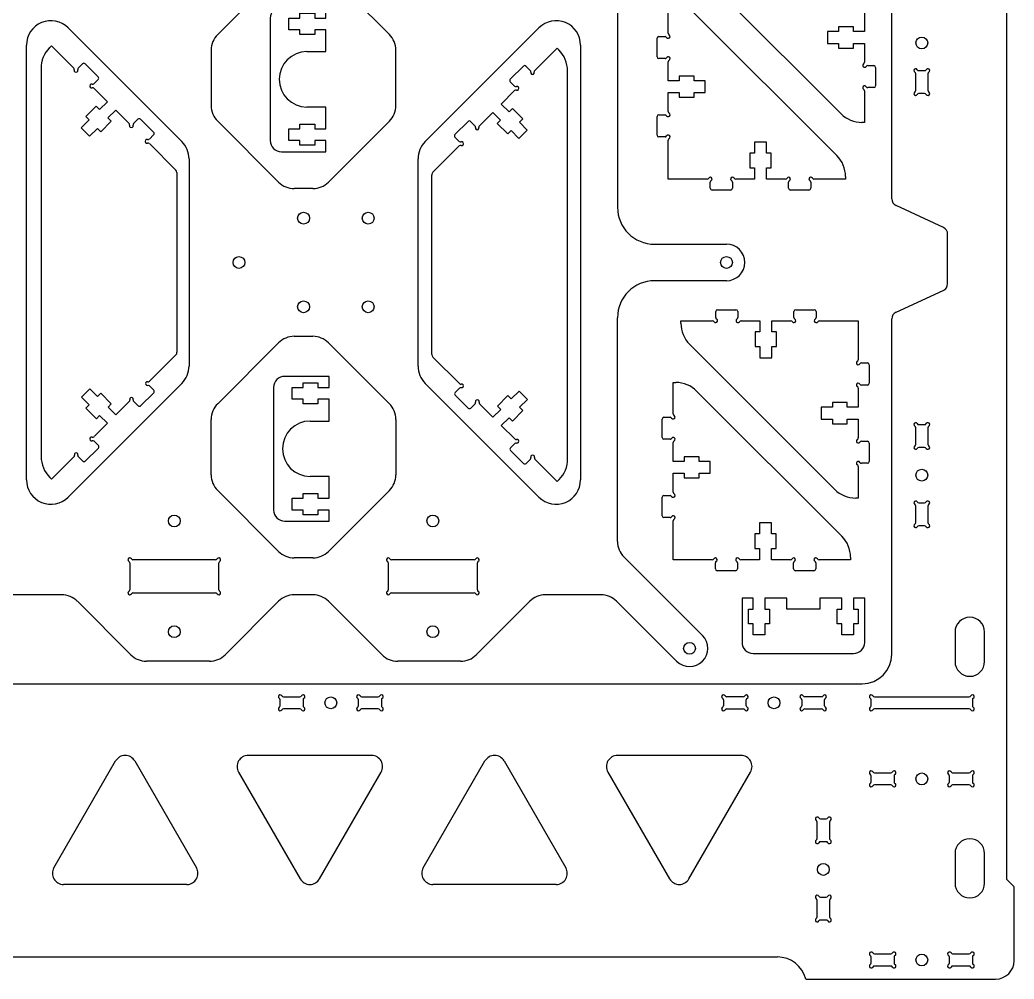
# Model space of a CAD drawing. Extents: x 223 to 1017, y 363 to 753.
# Drawn here: x 747.5 to 1016.7, y 362.9 to 622.7 of the extents above; entities that cross this region are included whole.
import ezdxf

# ---------------------------------------------------------------- set-up
doc = ezdxf.new("R2010")
doc.units = 0
doc.header["$MEASUREMENT"] = 0
doc.layers.add('WHITE', color=7, linetype='Continuous')

# ---------------------------------------------------------------- blocks, each defined once
blk = doc.blocks.new('A$C8085')
at = {"layer": 'WHITE', "linetype": 'Continuous'}
for p, q in [((15.008746, 39.200012), (3, 39.200012)), ((15.008746, 36.200012), (15.008746, 39.200012)), ((0, 36.200012), (0, 3)), ((5.008746, 33), (5.008746, 36.200012)), ((5.008746, 36.200012), (8.008746, 36.200012)), ((8.008746, 36.200012), (8.008746, 37.475006)), ((8.008746, 37.475006), (12.008774, 37.475006)), ((12.008774, 37.475006), (12.008774, 36.200012)), ((12.008774, 36.200012), (15.008746, 36.200012)), ((8.008746, 33), (5.008746, 33)), ((8.008746, 31.725006), (8.008746, 33)), ((15.008746, 33), (12.008774, 33)), ((12.008774, 33), (12.008774, 31.725006)), ((15.008746, 27.100006), (15.008746, 33)), ((12.008774, 31.725006), (8.008746, 31.725006)), ((9.909727, 27.100006), (15.008746, 27.100006)), ((15.008746, 12.100006), (9.909727, 12.100006)), ((15.008746, 6.200012), (15.008746, 12.100006)), ((5.008746, 3), (5.008746, 6.200012)), ((5.008746, 6.200012), (8.008746, 6.200012)), ((8.008746, 6.200012), (8.008746, 7.475006)), ((8.008746, 7.475006), (12.008774, 7.475006)), ((12.008774, 7.475006), (12.008774, 6.200012)), ((12.008774, 6.200012), (15.008746, 6.200012)), ((8.008746, 3), (5.008746, 3)), ((8.008746, 1.725006), (8.008746, 3)), ((15.008746, 3), (12.008774, 3)), ((12.008774, 3), (12.008774, 1.725006)), ((15.008746, 0), (15.008746, 3)), ((3, 0), (15.008746, 0)), ((12.008774, 1.725006), (8.008746, 1.725006))]:
    blk.add_line(p, q, dxfattribs=at)
for centre, radius, start, end in [((3, 36.200012), 3, 90, 180), ((9.909727, 19.600006), 7.5, 90, 270), ((3, 3), 3, 180, 270)]:
    blk.add_arc(centre, radius, start, end, dxfattribs=at)
blk = doc.blocks.new('A$C7964')
at = {"layer": 'WHITE', "linetype": 'Continuous'}
for p, q in [((15.008746, 33.199969), (3, 33.199969)), ((15.008746, 30.199969), (15.008746, 33.199969)), ((0, 30.199969), (0, 3)), ((5.008746, 26.999958), (5.008746, 30.199969)), ((5.008746, 30.199969), (8.008746, 30.199969)), ((8.008746, 30.199969), (8.008746, 31.474964)), ((8.008746, 31.474964), (12.008774, 31.474964)), ((12.008774, 31.474964), (12.008774, 30.199969)), ((12.008774, 30.199969), (15.008746, 30.199969)), ((8.008746, 26.999958), (5.008746, 26.999958)), ((8.008746, 25.724964), (8.008746, 26.999958)), ((15.008746, 26.999958), (12.008774, 26.999958)), ((12.008774, 26.999958), (12.008774, 25.724964)), ((15.008746, 21.099964), (15.008746, 26.999958)), ((12.008774, 25.724964), (8.008746, 25.724964)), ((12.009733, 12.100006), (12.009733, 21.099964)), ((12.009733, 21.099964), (15.008746, 21.099964)), ((15.008746, 12.100006), (12.009733, 12.100006)), ((15.008746, 6.200012), (15.008746, 12.100006)), ((5.008746, 3), (5.008746, 6.200012)), ((5.008746, 6.200012), (8.008746, 6.200012)), ((8.008746, 6.200012), (8.008746, 7.475006)), ((8.008746, 7.475006), (12.008774, 7.475006)), ((12.008774, 7.475006), (12.008774, 6.200012)), ((12.008774, 6.200012), (15.008746, 6.200012)), ((8.008746, 3), (5.008746, 3)), ((8.008746, 1.725006), (8.008746, 3)), ((15.008746, 3), (12.008774, 3)), ((12.008774, 3), (12.008774, 1.725006)), ((15.008746, 0), (15.008746, 3)), ((3, 0), (15.008746, 0)), ((12.008774, 1.725006), (8.008746, 1.725006))]:
    blk.add_line(p, q, dxfattribs=at)
for centre, start, end in [((3, 30.199969), 90, 180), ((3, 3), 180, 270)]:
    blk.add_arc(centre, 3, start, end, dxfattribs=at)
blk = doc.blocks.new('A$C7774')
at = {"layer": 'WHITE', "linetype": 'Continuous'}
for p, q in [((9.4, 48.866026), (9.399997, 50.500052)), ((9.899997, 51.000052), (14.899994, 51.000052)), ((15.399994, 50.500052), (15.399994, 48.866024)), ((30.6, 48.866026), (30.599997, 50.500052)), ((31.099997, 51.000052), (36.099994, 51.000052)), ((36.599994, 50.500052), (36.599994, 48.866024)), ((0, 47.313709), (0, 48)), ((0, 48), (8.533976, 47.999997)), ((16.266022, 48), (21.399994, 48)), ((21.399994, 48), (21.399994, 45.000028)), ((24.600006, 45.000028), (24.600006, 48)), ((24.600006, 48), (29.733976, 47.999997)), ((37.466023, 48), (48, 48)), ((48, 48), (47.999997, 37.466021)), ((21.399994, 45.000028), (20.125, 45.000028)), ((20.125, 45.000028), (20.125, 41)), ((25.875, 45.000028), (24.600006, 45.000028)), ((25.875, 41), (25.875, 45.000028)), ((41.656855, 2.343144), (2.343146, 41.656855)), ((20.125, 41), (21.399994, 41)), ((21.399994, 41), (21.399994, 38)), ((24.600006, 38), (24.600006, 41)), ((24.600006, 41), (25.875, 41)), ((21.399994, 38), (24.600006, 38)), ((48.866026, 36.599998), (50.500052, 36.600001)), ((51.000052, 36.100001), (51.000052, 31.100003)), ((48, 29.733975), (48, 24.600005)), ((50.500052, 30.600003), (48.866024, 30.600003)), ((41, 24.600005), (38, 24.600005)), ((38, 24.600005), (38, 21.399994)), ((45.000028, 25.874999), (41, 25.874999)), ((41, 25.874999), (41, 24.600005)), ((45.000028, 24.600005), (45.000028, 25.874999)), ((48, 24.600005), (45.000028, 24.600005)), ((38, 21.399994), (41, 21.399994)), ((41, 21.399994), (41, 20.124999)), ((41, 20.124999), (45.000028, 20.124999)), ((45.000028, 20.124999), (45.000028, 21.399994)), ((45.000028, 21.399994), (48, 21.399994)), ((48, 21.399994), (47.999997, 16.266022)), ((48.866026, 15.399998), (50.500052, 15.400001)), ((51.000052, 14.900001), (51.000052, 9.900004)), ((48, 8.533976), (48, 0)), ((50.500052, 9.400004), (48.866024, 9.400004)), ((48, 0), (47.313709, 0))]:
    blk.add_line(p, q, dxfattribs=at)
for centre, radius, start, end in [((9.899997, 50.500052), 0.5, 90, 180), ((9.9, 48.866026), 0.5, 180, 240), ((14.899994, 50.500052), 0.5, 0, 90), ((14.899994, 48.866024), 0.5, 300.000198, 0), ((31.099997, 50.500052), 0.5, 90, 180), ((31.1, 48.866026), 0.5, 180, 240), ((36.099994, 50.500052), 0.5, 0, 90), ((36.099994, 48.866024), 0.5, 300.000198, 0), ((8, 47.313709), 8, 180, 224.999997), ((8.533976, 47.499997), 0.5, 30.000198, 90), ((9.4, 48), 0.5, 210.000198, 60), ((15.399997, 48), 0.5, 120.000198, 330), ((16.266022, 47.5), 0.5, 90, 150), ((29.733976, 47.499997), 0.5, 30.000198, 90), ((30.6, 48), 0.5, 210.000198, 60), ((36.599997, 48), 0.5, 120.000198, 330), ((37.466023, 47.5), 0.5, 90, 150), ((48, 36.599998), 0.5, 120.000198, 330), ((47.499997, 37.466021), 0.5, 300.000198, 0), ((48.866026, 36.099998), 0.5, 90, 150), ((50.500052, 36.100001), 0.5, 0, 90), ((48, 30.6), 0.5, 30.000198, 240), ((47.5, 29.733975), 0.5, 0, 60), ((48.866024, 31.100003), 0.5, 210.000198, 270), ((50.500052, 31.100003), 0.5, 270, 0), ((47.499997, 16.266022), 0.5, 300.000198, 0), ((48, 15.399998), 0.5, 120.000198, 330), ((48.866026, 14.899998), 0.5, 90, 150), ((50.500052, 14.900001), 0.5, 0, 90), ((48, 9.400001), 0.5, 30.000198, 240), ((47.5, 8.533976), 0.5, 0, 60), ((48.866024, 9.900004), 0.5, 210.000198, 270), ((50.500052, 9.900004), 0.5, 270, 0), ((47.313708, 8), 8, 225.000013, 270.000002)]:
    blk.add_arc(centre, radius, start, end, dxfattribs=at)
blk = doc.blocks.new('A$C7813')
at = {"layer": 'WHITE', "linetype": 'Continuous'}
for p, q in [((9.4, 48.866026), (9.399997, 50.500052)), ((9.899997, 51.000052), (14.899994, 51.000052)), ((15.399994, 50.500052), (15.399994, 48.866024)), ((30.6, 48.866026), (30.599997, 50.500052)), ((31.099997, 51.000052), (36.099994, 51.000052)), ((36.599994, 50.500052), (36.599994, 48.866024)), ((0, 47.313709), (0, 48)), ((0, 48), (8.533976, 47.999997)), ((16.266022, 48), (21.399994, 48)), ((21.399994, 48), (21.399994, 45.000028)), ((24.600006, 45.000028), (24.600006, 48)), ((24.600006, 48), (29.733976, 47.999997)), ((37.466023, 48), (48, 48)), ((48, 48), (47.999997, 37.466021)), ((21.399994, 45.000028), (20.125, 45.000028)), ((20.125, 45.000028), (20.125, 41)), ((25.875, 45.000028), (24.600006, 45.000028)), ((25.875, 41), (25.875, 45.000028)), ((41.656855, 2.343144), (2.343146, 41.656855)), ((20.125, 41), (21.399994, 41)), ((21.399994, 41), (21.399994, 38)), ((24.600006, 38), (24.600006, 41)), ((24.600006, 41), (25.875, 41)), ((21.399994, 38), (24.600006, 38)), ((48.866026, 36.599998), (50.500052, 36.600001)), ((51.000052, 36.100001), (51.000052, 31.100003)), ((48, 29.733975), (48, 24.600005)), ((50.500052, 30.600003), (48.866024, 30.600003)), ((41, 24.600005), (38, 24.600005)), ((38, 24.600005), (38, 21.399994)), ((45.000028, 25.874999), (41, 25.874999)), ((41, 25.874999), (41, 24.600005)), ((45.000028, 24.600005), (45.000028, 25.874999)), ((48, 24.600005), (45.000028, 24.600005)), ((38, 21.399994), (41, 21.399994)), ((41, 21.399994), (41, 20.124999)), ((41, 20.124999), (45.000028, 20.124999)), ((45.000028, 20.124999), (45.000028, 21.399994)), ((45.000028, 21.399994), (48, 21.399994)), ((48, 21.399994), (47.999997, 16.266022)), ((48.866026, 15.399998), (50.500052, 15.400001)), ((51.000052, 14.900001), (51.000052, 9.900004)), ((48, 8.533976), (48, 0)), ((50.500052, 9.400004), (48.866024, 9.400004)), ((48, 0), (47.313709, 0))]:
    blk.add_line(p, q, dxfattribs=at)
for centre, radius, start, end in [((9.899997, 50.500052), 0.5, 90, 180), ((9.9, 48.866026), 0.5, 180, 240), ((14.899994, 50.500052), 0.5, 0, 90), ((14.899994, 48.866024), 0.5, 300.000198, 0), ((31.099997, 50.500052), 0.5, 90, 180), ((31.1, 48.866026), 0.5, 180, 240), ((36.099994, 50.500052), 0.5, 0, 90), ((36.099994, 48.866024), 0.5, 300.000198, 0), ((8, 47.313709), 8, 180, 224.999997), ((8.533976, 47.499997), 0.5, 30.000198, 90), ((9.4, 48), 0.5, 210.000198, 60), ((15.399997, 48), 0.5, 120.000198, 330), ((16.266022, 47.5), 0.5, 90, 150), ((29.733976, 47.499997), 0.5, 30.000198, 90), ((30.6, 48), 0.5, 210.000198, 60), ((36.599997, 48), 0.5, 120.000198, 330), ((37.466023, 47.5), 0.5, 90, 150), ((48, 36.599998), 0.5, 120.000198, 330), ((47.499997, 37.466021), 0.5, 300.000198, 0), ((48.866026, 36.099998), 0.5, 90, 150), ((50.500052, 36.100001), 0.5, 0, 90), ((48, 30.6), 0.5, 30.000198, 240), ((47.5, 29.733975), 0.5, 0, 60), ((48.866024, 31.100003), 0.5, 210.000198, 270), ((50.500052, 31.100003), 0.5, 270, 0), ((47.499997, 16.266022), 0.5, 300.000198, 0), ((48, 15.399998), 0.5, 120.000198, 330), ((48.866026, 14.899998), 0.5, 90, 150), ((50.500052, 14.900001), 0.5, 0, 90), ((48, 9.400001), 0.5, 30.000198, 240), ((47.5, 8.533976), 0.5, 0, 60), ((48.866024, 9.900004), 0.5, 210.000198, 270), ((50.500052, 9.900004), 0.5, 270, 0), ((47.313708, 8), 8, 225.000013, 270.000002)]:
    blk.add_arc(centre, radius, start, end, dxfattribs=at)
blk = doc.blocks.new('A$C7911')
at = {"layer": 'WHITE', "linetype": 'Continuous'}
for p, q in [((3.000052, 42.466076), (3.000052, 51.000052)), ((3.000052, 51.000052), (3.686344, 51.000052)), ((9.343197, 48.656908), (48.656907, 9.343197)), ((0, 36.100051), (0, 41.100048)), ((0.5, 41.600048), (2.134029, 41.600048)), ((2.134027, 35.600054), (0.5, 35.600051)), ((3.000052, 29.600058), (3.000055, 34.73403)), ((10.000052, 30.875053), (6.000024, 30.875053)), ((6.000024, 30.875053), (6.000024, 29.600058)), ((10.000052, 29.600058), (10.000052, 30.875053)), ((6.000024, 29.600058), (3.000052, 29.600058)), ((13.000052, 29.600058), (10.000052, 29.600058)), ((13.000052, 26.400047), (13.000052, 29.600058)), ((3.000052, 21.266077), (3.000052, 26.400047)), ((3.000052, 26.400047), (6.000024, 26.400047)), ((6.000024, 26.400047), (6.000024, 25.125053)), ((6.000024, 25.125053), (10.000052, 25.125053)), ((10.000052, 25.125053), (10.000052, 26.400047)), ((10.000052, 26.400047), (13.000052, 26.400047)), ((0, 14.900051), (0, 19.900049)), ((0.5, 20.400049), (2.134029, 20.400049)), ((2.134027, 14.400054), (0.5, 14.400051)), ((3.000052, 3.000052), (3.000055, 13.534031)), ((29.600058, 13.000052), (26.400047, 13.000052)), ((26.400047, 13.000052), (26.400047, 10.000052)), ((29.600058, 10.000052), (29.600058, 13.000052)), ((26.400047, 10.000052), (25.125053, 10.000052)), ((25.125053, 10.000052), (25.125053, 6.000024)), ((30.875053, 10.000052), (29.600058, 10.000052)), ((30.875053, 6.000024), (30.875053, 10.000052)), ((25.125053, 6.000024), (26.400047, 6.000024)), ((26.400047, 6.000024), (26.400047, 3.000052)), ((29.600058, 3.000052), (29.600058, 6.000024)), ((29.600058, 6.000024), (30.875053, 6.000024)), ((13.53403, 3.000052), (3.000052, 3.000052)), ((26.400047, 3.000052), (21.266076, 3.000055)), ((34.73403, 3.000052), (29.600058, 3.000052)), ((51.000053, 3.000052), (42.466077, 3.000055)), ((51.000053, 3.686344), (51.000053, 3.000052)), ((14.400058, 0.5), (14.400058, 2.134028)), ((19.900056, 0), (14.900058, 0)), ((20.400053, 2.134027), (20.400056, 0.5)), ((35.600059, 0.5), (35.600059, 2.134028)), ((41.100056, 0), (36.100059, 0)), ((41.600053, 2.134027), (41.600056, 0.5))]:
    blk.add_line(p, q, dxfattribs=at)
for centre, radius, start, end in [((3.686344, 43.000052), 8, 45.000013, 90.000002), ((0.5, 41.100048), 0.5, 90, 180), ((2.134029, 41.100048), 0.5, 30.000198, 90), ((3.000052, 41.600051), 0.5, 210.000198, 60), ((3.500052, 42.466076), 0.5, 180, 240), ((0.5, 36.100051), 0.5, 180, 270), ((2.134027, 36.100054), 0.5, 270, 330), ((3.000052, 35.600054), 0.5, 300.000198, 150), ((3.500055, 34.73403), 0.5, 120.000198, 180), ((0.5, 19.900049), 0.5, 90, 180), ((2.134029, 19.900049), 0.5, 30.000198, 90), ((3.000052, 20.400052), 0.5, 210.000198, 60), ((3.500052, 21.266077), 0.5, 180, 240), ((0.5, 14.900051), 0.5, 180, 270), ((2.134027, 14.900054), 0.5, 270, 330), ((3.000052, 14.400054), 0.5, 300.000198, 150), ((3.500055, 13.534031), 0.5, 120.000198, 180), ((43.000053, 3.686343), 8, 0, 44.999997), ((13.53403, 3.500052), 0.5, 270, 330), ((14.400055, 3.000052), 0.5, 300.000198, 150), ((20.400053, 3.000052), 0.5, 30.000198, 240), ((21.266076, 3.500055), 0.5, 210.000198, 270), ((34.73403, 3.500052), 0.5, 270, 330), ((35.600056, 3.000052), 0.5, 300.000198, 150), ((41.600053, 3.000052), 0.5, 30.000198, 240), ((42.466077, 3.500055), 0.5, 210.000198, 270), ((14.900058, 2.134028), 0.5, 120.000198, 180), ((14.900058, 0.5), 0.5, 180, 270), ((19.900056, 0.5), 0.5, 270, 0), ((19.900053, 2.134027), 0.5, 0, 60), ((36.100059, 2.134028), 0.5, 120.000198, 180), ((36.100059, 0.5), 0.5, 180, 270), ((41.100056, 0.5), 0.5, 270, 0), ((41.100053, 2.134027), 0.5, 0, 60)]:
    blk.add_arc(centre, radius, start, end, dxfattribs=at)
blk = doc.blocks.new('A$C7764')
at = {"layer": 'WHITE', "linetype": 'Continuous'}
for p, q in [((3.000052, 42.466076), (3.000052, 51.000052)), ((3.000052, 51.000052), (3.686344, 51.000052)), ((9.343197, 48.656908), (48.656907, 9.343197)), ((0, 36.100051), (0, 41.100048)), ((0.5, 41.600048), (2.134029, 41.600048)), ((2.134027, 35.600054), (0.5, 35.600051)), ((3.000052, 29.600058), (3.000055, 34.73403)), ((10.000052, 30.875053), (6.000024, 30.875053)), ((6.000024, 30.875053), (6.000024, 29.600058)), ((10.000052, 29.600058), (10.000052, 30.875053)), ((6.000024, 29.600058), (3.000052, 29.600058)), ((13.000052, 29.600058), (10.000052, 29.600058)), ((13.000052, 26.400047), (13.000052, 29.600058)), ((3.000052, 21.266077), (3.000052, 26.400047)), ((3.000052, 26.400047), (6.000024, 26.400047)), ((6.000024, 26.400047), (6.000024, 25.125053)), ((6.000024, 25.125053), (10.000052, 25.125053)), ((10.000052, 25.125053), (10.000052, 26.400047)), ((10.000052, 26.400047), (13.000052, 26.400047)), ((0, 14.900051), (0, 19.900049)), ((0.5, 20.400049), (2.134029, 20.400049)), ((2.134027, 14.400054), (0.5, 14.400051)), ((3.000052, 3.000052), (3.000055, 13.534031)), ((29.600058, 13.000052), (26.400047, 13.000052)), ((26.400047, 13.000052), (26.400047, 10.000052)), ((29.600058, 10.000052), (29.600058, 13.000052)), ((26.400047, 10.000052), (25.125053, 10.000052)), ((25.125053, 10.000052), (25.125053, 6.000024)), ((30.875053, 10.000052), (29.600058, 10.000052)), ((30.875053, 6.000024), (30.875053, 10.000052)), ((25.125053, 6.000024), (26.400047, 6.000024)), ((26.400047, 6.000024), (26.400047, 3.000052)), ((29.600058, 3.000052), (29.600058, 6.000024)), ((29.600058, 6.000024), (30.875053, 6.000024)), ((13.53403, 3.000052), (3.000052, 3.000052)), ((26.400047, 3.000052), (21.266076, 3.000055)), ((34.73403, 3.000052), (29.600058, 3.000052)), ((51.000053, 3.000052), (42.466077, 3.000055)), ((51.000053, 3.686344), (51.000053, 3.000052)), ((14.400058, 0.5), (14.400058, 2.134028)), ((19.900056, 0), (14.900058, 0)), ((20.400053, 2.134027), (20.400056, 0.5)), ((35.600059, 0.5), (35.600059, 2.134028)), ((41.100056, 0), (36.100059, 0)), ((41.600053, 2.134027), (41.600056, 0.5))]:
    blk.add_line(p, q, dxfattribs=at)
for centre, radius, start, end in [((3.686344, 43.000052), 8, 45.000013, 90.000002), ((0.5, 41.100048), 0.5, 90, 180), ((2.134029, 41.100048), 0.5, 30.000198, 90), ((3.000052, 41.600051), 0.5, 210.000198, 60), ((3.500052, 42.466076), 0.5, 180, 240), ((0.5, 36.100051), 0.5, 180, 270), ((2.134027, 36.100054), 0.5, 270, 330), ((3.000052, 35.600054), 0.5, 300.000198, 150), ((3.500055, 34.73403), 0.5, 120.000198, 180), ((0.5, 19.900049), 0.5, 90, 180), ((2.134029, 19.900049), 0.5, 30.000198, 90), ((3.000052, 20.400052), 0.5, 210.000198, 60), ((3.500052, 21.266077), 0.5, 180, 240), ((0.5, 14.900051), 0.5, 180, 270), ((2.134027, 14.900054), 0.5, 270, 330), ((3.000052, 14.400054), 0.5, 300.000198, 150), ((3.500055, 13.534031), 0.5, 120.000198, 180), ((43.000053, 3.686343), 8, 0, 44.999997), ((13.53403, 3.500052), 0.5, 270, 330), ((14.400055, 3.000052), 0.5, 300.000198, 150), ((20.400053, 3.000052), 0.5, 30.000198, 240), ((21.266076, 3.500055), 0.5, 210.000198, 270), ((34.73403, 3.500052), 0.5, 270, 330), ((35.600056, 3.000052), 0.5, 300.000198, 150), ((41.600053, 3.000052), 0.5, 30.000198, 240), ((42.466077, 3.500055), 0.5, 210.000198, 270), ((14.900058, 2.134028), 0.5, 120.000198, 180), ((14.900058, 0.5), 0.5, 180, 270), ((19.900056, 0.5), 0.5, 270, 0), ((19.900053, 2.134027), 0.5, 0, 60), ((36.100059, 2.134028), 0.5, 120.000198, 180), ((36.100059, 0.5), 0.5, 180, 270), ((41.100056, 0.5), 0.5, 270, 0), ((41.100053, 2.134027), 0.5, 0, 60)]:
    blk.add_arc(centre, radius, start, end, dxfattribs=at)

msp = doc.modelspace()

# ---------------------------------------------------------------- linework, layer by layer
at = {"linetype": 'ByBlock'}
for p, q in [((753.21, 609.53), (753.25, 504.47)), ((895.79, 503.84), (895.76, 608.9)), ((789.99, 581.33), (790.01, 532.69)), ((859.01, 532.04), (859, 580.68)), ((909.29, 481.48), (909.29, 542.05))]:
    msp.add_line(p, q, dxfattribs=at)
for centre, radius, start, end in [((788.99, 581.3), 1, 1.3829, 45), ((860, 580.7), 1, 135, 181.3829), ((919.29, 542.05), 10, 90, 180), ((789.01, 532.67), 1, 315, 1.3829), ((860.01, 532.07), 1, 181.3829, 225)]:
    msp.add_arc(centre, radius, start, end, dxfattribs=at)
at = {"layer": 'WHITE', "linetype": 'Continuous'}
for p, q in [((1014.66, 389.93), (1014.66, 725.93)), ((983.53, 574.26), (983.53, 664.93)), ((817.53, 635.24), (801.05, 618.75)), ((847.53, 618.75), (831.05, 635.24)), ((909.29, 632.51), (909.29, 571.95)), ((760.56, 620.53), (791.36, 589.73)), ((857.22, 589.73), (888.02, 620.53)), ((749.29, 498.13), (749.29, 615.86)), ((755.56, 615.18), (756.04, 615.67)), ((756.04, 615.67), (762.08, 609.63)), ((799.29, 614.51), (799.29, 599.48)), ((849.29, 599.48), (849.29, 614.51)), ((886.89, 609.01), (892.93, 615.05)), ((892.93, 615.05), (893.41, 614.56)), ((899.29, 615.86), (899.29, 498.13)), ((763.3, 609.63), (764.46, 610.79)), ((765.16, 610.79), (768.7, 607.25)), ((880.27, 606.63), (883.8, 610.17)), ((884.51, 610.17), (885.67, 609.01)), ((990.87, 608.95), (992.44, 608.95)), ((768.7, 606.55), (767.54, 605.39)), ((881.42, 604.77), (880.27, 605.92)), ((990.01, 603.62), (990.01, 608.09)), ((993.31, 608.09), (993.31, 603.62)), ((767.54, 604.17), (771.17, 600.54)), ((877.79, 599.91), (881.42, 603.54)), ((771.17, 600.54), (769.05, 598.41)), ((992.44, 602.75), (990.87, 602.75)), ((768.15, 599.32), (765.32, 596.49)), ((769.05, 598.41), (768.15, 599.32)), ((771.32, 596.15), (773.44, 598.27)), ((773.44, 598.27), (777.07, 594.64)), ((871.9, 594.02), (875.53, 597.65)), ((875.53, 597.65), (877.65, 595.53)), ((879.92, 597.79), (877.79, 599.91)), ((880.82, 598.69), (879.92, 597.79)), ((883.65, 595.86), (880.82, 598.69)), ((766.23, 595.59), (764.1, 593.46)), ((765.32, 596.49), (766.23, 595.59)), ((769.39, 592.42), (772.22, 595.25)), ((772.22, 595.25), (771.32, 596.15)), ((778.29, 594.64), (779.45, 595.8)), ((780.16, 595.8), (783.69, 592.26)), ((817.53, 578.75), (801.05, 595.24)), ((847.53, 595.24), (831.05, 578.75)), ((865.28, 591.64), (868.81, 595.18)), ((869.52, 595.18), (870.68, 594.02)), ((877.65, 595.53), (876.75, 594.63)), ((882.74, 594.96), (883.65, 595.86)), ((884.87, 592.84), (882.74, 594.96)), ((764.1, 593.46), (766.37, 591.2)), ((766.37, 591.2), (768.49, 593.32)), ((768.49, 593.32), (769.39, 592.42)), ((876.75, 594.63), (879.58, 591.8)), ((879.58, 591.8), (880.48, 592.7)), ((880.48, 592.7), (882.6, 590.58)), ((882.6, 590.58), (884.87, 592.84)), ((783.69, 591.56), (782.54, 590.4)), ((866.43, 589.78), (865.28, 590.93)), ((782.54, 589.18), (789.7, 582.01)), ((859.29, 581.41), (866.43, 588.55)), ((793.29, 585.06), (793.29, 528.93)), ((855.29, 528.93), (855.29, 585.06)), ((826.8, 577), (821.77, 577)), ((997.5, 566.47), (984.69, 572.44)), ((998.66, 551.21), (998.66, 564.65)), ((919.29, 561.95), (938.79, 561.95)), ((938.79, 552.05), (919.29, 552.05)), ((984.7, 543.52), (997.49, 549.39)), ((983.53, 450.93), (983.53, 541.7)), ((821.77, 537), (826.8, 537)), ((801.05, 518.75), (817.53, 535.24)), ((831.05, 535.24), (847.53, 518.75)), ((789.72, 531.96), (782.57, 524.82)), ((866.47, 524.19), (859.3, 531.36)), ((791.36, 524.26), (760.56, 493.46)), ((766.4, 522.79), (764.14, 520.53)), ((768.52, 520.67), (766.4, 522.79)), ((782.57, 523.59), (783.73, 522.44)), ((888.02, 493.46), (857.22, 524.26)), ((865.31, 521.81), (866.47, 522.97)), ((764.14, 520.53), (766.26, 518.41)), ((769.42, 521.57), (768.52, 520.67)), ((772.25, 518.74), (769.42, 521.57)), ((783.73, 521.73), (780.19, 518.19)), ((868.85, 517.57), (865.31, 521.11)), ((879.62, 520.95), (876.79, 518.12)), ((880.52, 520.05), (879.62, 520.95)), ((882.64, 522.17), (880.52, 520.05)), ((884.9, 519.9), (882.64, 522.17)), ((882.78, 517.78), (884.9, 519.9)), ((766.26, 518.41), (765.36, 517.5)), ((765.36, 517.5), (768.19, 514.68)), ((771.35, 517.84), (772.25, 518.74)), ((773.47, 515.72), (771.35, 517.84)), ((777.1, 519.35), (773.47, 515.72)), ((779.48, 518.19), (778.33, 519.35)), ((870.71, 518.73), (869.56, 517.57)), ((875.57, 515.1), (871.94, 518.73)), ((877.69, 517.22), (875.57, 515.1)), ((876.79, 518.12), (877.69, 517.22)), ((880.85, 514.05), (883.68, 516.88)), ((883.68, 516.88), (882.78, 517.78)), ((768.19, 514.68), (769.09, 515.58)), ((769.09, 515.58), (771.21, 513.46)), ((799.29, 499.48), (799.29, 514.51)), ((849.29, 514.51), (849.29, 499.48)), ((877.83, 512.83), (879.95, 514.95)), ((879.95, 514.95), (880.85, 514.05)), ((771.21, 513.46), (767.58, 509.83)), ((881.46, 509.2), (877.83, 512.83)), ((990.01, 507.77), (990.01, 512.24)), ((990.87, 513.1), (992.44, 513.1)), ((993.31, 512.24), (993.31, 507.77)), ((768.74, 506.74), (765.2, 503.2)), ((767.58, 508.6), (768.74, 507.45)), ((880.3, 506.82), (881.46, 507.98)), ((883.84, 502.58), (880.3, 506.12)), ((992.44, 506.9), (990.87, 506.9)), ((762.11, 504.36), (756.08, 498.32)), ((764.49, 503.2), (763.34, 504.36)), ((885.7, 503.74), (884.55, 502.58)), ((892.96, 497.7), (886.93, 503.74)), ((756.08, 498.32), (755.59, 498.81)), ((893.45, 498.19), (892.96, 497.7)), ((817.53, 478.75), (801.05, 495.24)), ((847.53, 495.24), (831.05, 478.75)), ((990.01, 486.57), (990.01, 491.04)), ((990.87, 491.9), (992.44, 491.9)), ((993.31, 491.04), (993.31, 486.57)), ((992.44, 485.7), (990.87, 485.7)), ((800.47, 476.5), (778.1, 476.5)), ((826.8, 477), (821.77, 477)), ((870.47, 476.5), (848.1, 476.5)), ((911.05, 477.24), (932.29, 456)), ((777.24, 475.63), (777.24, 468.36)), ((801.34, 468.36), (801.34, 475.63)), ((847.24, 475.63), (847.24, 468.36)), ((871.34, 468.36), (871.34, 475.63)), ((758.8, 467), (743.77, 467)), ((778.1, 467.5), (800.47, 467.5)), ((826.8, 467), (821.77, 467)), ((848.1, 467.5), (870.47, 467.5)), ((904.8, 467), (889.77, 467)), ((777.53, 450.75), (763.05, 465.24)), ((817.53, 465.24), (803.05, 450.75)), ((845.53, 450.75), (831.05, 465.24)), ((885.53, 465.24), (871.05, 450.75)), ((925.29, 449), (909.05, 465.24)), ((1000.66, 456.93), (1000.66, 448.93)), ((1008.66, 448.93), (1008.66, 456.93)), ((798.8, 449), (781.77, 449)), ((866.8, 449), (849.77, 449)), ((704.66, 442.93), (975.55, 442.93)), ((818.82, 439.4), (823.29, 439.4)), ((840.02, 439.4), (844.49, 439.4)), ((943.29, 439.4), (938.82, 439.4)), ((964.49, 439.4), (960.02, 439.4)), ((978.82, 439.4), (1004.49, 439.4)), ((817.96, 436.97), (817.96, 438.54)), ((823.29, 436.1), (818.82, 436.1)), ((824.16, 438.54), (824.16, 436.97)), ((839.16, 436.97), (839.16, 438.54)), ((844.49, 436.1), (840.02, 436.1)), ((845.36, 438.54), (845.36, 436.97)), ((937.96, 438.54), (937.96, 436.97)), ((938.82, 436.1), (943.29, 436.1)), ((944.16, 436.97), (944.16, 438.54)), ((959.16, 438.54), (959.16, 436.97)), ((960.02, 436.1), (964.49, 436.1)), ((965.36, 436.97), (965.36, 438.54)), ((977.96, 436.97), (977.96, 438.54)), ((1004.49, 436.1), (978.82, 436.1)), ((1005.36, 438.54), (1005.36, 436.97)), ((842.7, 423.5), (809.29, 423.5)), ((942.7, 423.5), (909.29, 423.5)), ((756.7, 393.07), (773.4, 422)), ((778.59, 422), (795.3, 393.07)), ((856.7, 393.07), (873.4, 422)), ((878.59, 422), (895.3, 393.07)), ((806.7, 419), (823.4, 390.07)), ((828.59, 390.07), (845.29, 419)), ((906.7, 419), (923.4, 390.07)), ((928.59, 390.07), (945.29, 419)), ((977.96, 416.36), (977.96, 417.93)), ((978.82, 418.8), (983.29, 418.8)), ((984.16, 417.93), (984.16, 416.36)), ((999.16, 416.36), (999.16, 417.93)), ((1000.02, 418.8), (1004.49, 418.8)), ((1005.36, 417.93), (1005.36, 416.36)), ((983.29, 415.5), (978.82, 415.5)), ((1004.49, 415.5), (1000.02, 415.5)), ((963.36, 400.99), (963.36, 405.46)), ((964.23, 406.33), (965.8, 406.33)), ((966.66, 405.46), (966.66, 400.99)), ((965.8, 400.13), (964.23, 400.13)), ((1000.66, 396.93), (1000.66, 388.93)), ((1008.66, 388.93), (1008.66, 396.93)), ((792.7, 388.57), (759.3, 388.57)), ((892.7, 388.57), (859.3, 388.57)), ((1016.66, 387.93), (1014.66, 389.93)), ((1016.66, 367.93), (1016.66, 387.93)), ((964.23, 385.13), (965.8, 385.13)), ((963.36, 379.79), (963.36, 384.26)), ((966.66, 384.26), (966.66, 379.79)), ((965.8, 378.93), (964.23, 378.93)), ((669.4, 368.93), (952.56, 368.93)), ((977.96, 367.32), (977.96, 368.89)), ((978.82, 369.76), (983.29, 369.76)), ((984.16, 368.89), (984.16, 367.32)), ((999.16, 367.32), (999.16, 368.89)), ((1000.02, 369.76), (1004.49, 369.76)), ((1005.36, 368.89), (1005.36, 367.32)), ((983.29, 366.46), (978.82, 366.46)), ((1004.49, 366.46), (1000.02, 366.46)), ((960.31, 362.93), (1011.66, 362.93))]:
    msp.add_line(p, q, dxfattribs=at)
for centre in [(991.66, 616.45), (824.29, 569), (841.79, 569), (806.79, 557), (938.79, 557), (824.29, 545), (841.79, 545), (991.66, 499.4), (789.29, 487), (859.29, 487), (789.29, 457), (859.29, 457), (928.79, 452.5), (831.66, 437.75), (951.66, 437.75), (991.66, 417.15), (965.01, 392.63), (991.66, 368.11)]:
    msp.add_circle(centre, 1.6, dxfattribs=at)
for centre, radius, start, end in [((755.89, 615.86), 6.6, 45, 180), ((892.69, 615.86), 6.6, 0, 135), ((805.29, 614.51), 6, 135, 179.9999), ((843.29, 614.51), 6, 360, 45), ((761.21, 609.53), 8, 135, 180), ((887.76, 608.9), 8, 0, 45), ((761.72, 609.28), 0.5, 345.0002, 45), ((762.69, 609.02), 0.5, 165.0002, 15), ((763.66, 609.28), 0.5, 135, 195), ((764.81, 610.44), 0.5, 45, 135), ((884.16, 609.81), 0.5, 45, 135), ((885.31, 608.66), 0.5, 345.0002, 45), ((886.28, 608.4), 0.5, 165.0002, 15), ((887.25, 608.66), 0.5, 135, 195), ((990.01, 608.95), 0.5, 30.0002, 240), ((989.51, 608.09), 0.5, 0, 60), ((990.87, 609.45), 0.5, 210.0002, 270), ((992.44, 609.45), 0.5, 270, 330), ((993.31, 608.95), 0.5, 300.0002, 150), ((993.81, 608.09), 0.5, 120.0002, 180), ((768.35, 606.9), 0.5, 315, 45), ((880.62, 606.28), 0.5, 135, 225), ((766.93, 604.78), 0.5, 75.0002, 285), ((767.19, 605.74), 0.5, 255.0002, 315), ((767.19, 603.81), 0.5, 45, 105), ((881.78, 605.12), 0.5, 225, 285), ((881.78, 603.19), 0.5, 75.0002, 135), ((882.04, 604.16), 0.5, 255.0002, 105), ((990.01, 602.75), 0.5, 120.0002, 330), ((989.51, 603.62), 0.5, 300.0002, 0), ((993.31, 602.75), 0.5, 210.0002, 60), ((993.81, 603.62), 0.5, 180, 240), ((990.87, 602.25), 0.5, 90, 150), ((992.44, 602.25), 0.5, 30.0002, 90), ((805.29, 599.48), 6, 180, 225), ((843.29, 599.48), 6, 315, 0), ((779.8, 595.44), 0.5, 45, 135), ((869.17, 594.82), 0.5, 45, 135), ((776.71, 594.29), 0.5, 345.0002, 45), ((777.68, 594.03), 0.5, 165.0002, 15), ((778.65, 594.29), 0.5, 135, 195), ((783.34, 591.91), 0.5, 315, 45), ((870.32, 593.67), 0.5, 345.0002, 45), ((871.29, 593.41), 0.5, 165.0002, 15), ((872.26, 593.67), 0.5, 135, 195), ((781.92, 589.79), 0.5, 75.0002, 285), ((782.18, 590.75), 0.5, 255.0002, 315), ((786.69, 585.06), 6.6, 360, 45), ((861.89, 585.06), 6.6, 135, 180), ((865.63, 591.29), 0.5, 135, 225), ((866.79, 590.13), 0.5, 225, 285), ((867.05, 589.17), 0.5, 255.0002, 105), ((782.18, 588.82), 0.5, 45, 105), ((866.79, 588.2), 0.5, 75.0002, 135), ((821.77, 583), 6, 225, 270), ((826.8, 583), 6, 270, 315), ((985.53, 574.26), 2, 180, 244.9979), ((919.29, 571.95), 10, 180, 270), ((996.66, 564.65), 2, 0, 64.9979), ((938.79, 557), 4.95, 270.0001, 89.9999), ((996.66, 551.21), 2, 294.6694, 0), ((985.53, 541.7), 2, 114.6694, 180), ((821.77, 531), 6, 90, 135), ((826.8, 531), 6, 45, 90), ((786.69, 528.93), 6.6, 315, 0), ((861.89, 528.93), 6.6, 180, 225), ((781.96, 524.2), 0.5, 75.0002, 285), ((782.22, 525.17), 0.5, 255.0002, 315), ((782.22, 523.24), 0.5, 45, 105), ((783.37, 522.08), 0.5, 315, 45), ((866.82, 524.55), 0.5, 225, 285), ((866.82, 522.61), 0.5, 75.0002, 135), ((867.08, 523.58), 0.5, 255.0002, 105), ((776.75, 519.7), 0.5, 315, 15), ((777.72, 519.96), 0.5, 345.0002, 195), ((778.68, 519.7), 0.5, 165.0002, 225), ((865.67, 521.46), 0.5, 135, 225), ((871.32, 519.34), 0.5, 345.0002, 195), ((779.84, 518.55), 0.5, 225, 315), ((805.29, 514.51), 6, 135, 180), ((843.29, 514.51), 6, 360, 45), ((869.2, 517.92), 0.5, 225, 315), ((870.36, 519.08), 0.5, 315, 15), ((872.29, 519.08), 0.5, 165.0002, 225), ((990.01, 513.1), 0.5, 30.0002, 240), ((989.51, 512.24), 0.5, 0, 60), ((990.87, 513.6), 0.5, 210.0002, 270), ((992.44, 513.6), 0.5, 270, 330), ((993.31, 513.1), 0.5, 300.0002, 150), ((993.81, 512.24), 0.5, 120.0002, 180), ((766.97, 509.21), 0.5, 75.0002, 285), ((767.23, 510.18), 0.5, 255.0002, 315), ((767.23, 508.25), 0.5, 45, 105), ((881.81, 509.56), 0.5, 225, 285), ((882.07, 508.59), 0.5, 255.0002, 105), ((768.38, 507.09), 0.5, 315, 45), ((880.66, 506.47), 0.5, 135, 225), ((881.81, 507.62), 0.5, 75.0002, 135), ((990.01, 506.9), 0.5, 120.0002, 330), ((989.51, 507.77), 0.5, 300.0002, 0), ((990.87, 506.4), 0.5, 90, 150), ((992.44, 506.4), 0.5, 30.0002, 90), ((993.31, 506.9), 0.5, 210.0002, 60), ((993.81, 507.77), 0.5, 180, 240), ((761.25, 504.47), 8, 180, 225), ((761.76, 504.71), 0.5, 315, 15), ((762.73, 504.97), 0.5, 345.0002, 195), ((763.69, 504.71), 0.5, 165.0002, 225), ((885.35, 504.09), 0.5, 315, 15), ((886.32, 504.35), 0.5, 345.0002, 195), ((887.28, 504.09), 0.5, 165.0002, 225), ((887.79, 503.84), 8, 315, 360), ((764.85, 503.56), 0.5, 225, 315), ((884.19, 502.93), 0.5, 225, 315), ((755.89, 498.13), 6.6, 180, 315), ((805.29, 499.48), 6, 180, 225), ((843.29, 499.48), 6, 315, 360), ((892.69, 498.13), 6.6, 225, 360), ((990.01, 491.9), 0.5, 30.0002, 240), ((989.51, 491.04), 0.5, 0, 60), ((990.87, 492.4), 0.5, 210.0002, 270), ((992.44, 492.4), 0.5, 270, 330), ((993.31, 491.9), 0.5, 300.0002, 150), ((993.81, 491.04), 0.5, 120.0002, 180), ((990.01, 485.7), 0.5, 120.0002, 330), ((989.51, 486.57), 0.5, 300.0002, 0), ((990.87, 485.2), 0.5, 90, 150), ((992.44, 485.2), 0.5, 30.0002, 90), ((993.31, 485.7), 0.5, 210.0002, 60), ((993.81, 486.57), 0.5, 180, 240), ((915.29, 481.48), 6, 180, 225), ((777.24, 476.5), 0.5, 30, 239.9998), ((778.1, 477), 0.5, 210, 270), ((800.47, 477), 0.5, 270, 330), ((801.34, 476.5), 0.5, 300.0002, 150), ((821.77, 483), 6, 225, 270), ((826.8, 483), 6, 270, 315), ((847.24, 476.5), 0.5, 30, 239.9998), ((848.1, 477), 0.5, 210, 270), ((870.47, 477), 0.5, 270, 330), ((871.34, 476.5), 0.5, 300.0002, 150), ((776.74, 475.63), 0.5, 0, 59.9998), ((801.84, 475.63), 0.5, 120.0002, 180), ((846.74, 475.63), 0.5, 0, 59.9998), ((871.84, 475.63), 0.5, 120.0002, 180), ((776.74, 468.36), 0.5, 300, 0), ((801.84, 468.36), 0.5, 180, 240), ((846.74, 468.36), 0.5, 300, 0), ((871.84, 468.36), 0.5, 180, 240), ((758.8, 461), 6, 45, 90), ((777.24, 467.5), 0.5, 120, 329.9998), ((778.1, 467), 0.5, 90, 149.9998), ((800.47, 467), 0.5, 30.0002, 90), ((801.34, 467.5), 0.5, 210.0002, 60), ((821.77, 461), 6, 90, 135), ((826.8, 461), 6, 45, 90), ((847.24, 467.5), 0.5, 120, 329.9998), ((848.1, 467), 0.5, 90, 149.9998), ((870.47, 467), 0.5, 30.0002, 90), ((871.34, 467.5), 0.5, 210.0002, 60), ((889.77, 461), 6, 90, 135), ((904.8, 461), 6, 45, 90), ((1004.66, 456.93), 4, 0, 180), ((928.79, 452.5), 4.95, 225.0001, 44.9999), ((781.77, 455), 6, 225, 270), ((798.8, 455), 6, 270, 315), ((849.77, 455), 6, 225, 270), ((866.8, 455), 6, 270, 315), ((975.53, 450.93), 8, 270.1375, 0.0002), ((1004.66, 448.93), 4, 180, 0), ((817.96, 439.4), 0.5, 30.0002, 240), ((817.46, 438.54), 0.5, 0, 60), ((818.82, 439.9), 0.5, 210.0002, 270), ((823.29, 439.9), 0.5, 270, 330), ((824.16, 439.4), 0.5, 300.0002, 150), ((824.66, 438.54), 0.5, 120.0002, 180), ((839.16, 439.4), 0.5, 30.0002, 240), ((838.66, 438.54), 0.5, 0, 60), ((840.02, 439.9), 0.5, 210.0002, 270), ((844.49, 439.9), 0.5, 270, 330), ((845.36, 439.4), 0.5, 300.0002, 150), ((845.86, 438.54), 0.5, 120.0002, 180), ((937.96, 439.4), 0.5, 30, 239.9998), ((937.46, 438.54), 0.5, 0, 59.9998), ((938.82, 439.9), 0.5, 210, 270), ((943.29, 439.9), 0.5, 270, 329.9998), ((944.16, 439.4), 0.5, 300, 149.9998), ((944.66, 438.54), 0.5, 120, 180), ((959.16, 439.4), 0.5, 30, 239.9998), ((958.66, 438.54), 0.5, 0, 59.9998), ((960.02, 439.9), 0.5, 210, 270), ((964.49, 439.9), 0.5, 270, 329.9998), ((965.36, 439.4), 0.5, 300, 149.9998), ((965.86, 438.54), 0.5, 120, 180), ((977.96, 439.4), 0.5, 30.0002, 240), ((977.46, 438.54), 0.5, 0, 60), ((978.82, 439.9), 0.5, 210.0002, 270), ((1004.49, 439.9), 0.5, 270, 330), ((1005.36, 439.4), 0.5, 300.0002, 150), ((1005.86, 438.54), 0.5, 120.0002, 180), ((817.96, 436.1), 0.5, 120.0002, 330), ((817.46, 436.97), 0.5, 300.0002, 0), ((818.82, 435.6), 0.5, 90, 150), ((823.29, 435.6), 0.5, 30.0002, 90), ((824.16, 436.1), 0.5, 210.0002, 60), ((824.66, 436.97), 0.5, 180, 240), ((839.16, 436.1), 0.5, 120.0002, 330), ((838.66, 436.97), 0.5, 300.0002, 0), ((840.02, 435.6), 0.5, 90, 150), ((844.49, 435.6), 0.5, 30.0002, 90), ((845.36, 436.1), 0.5, 210.0002, 60), ((845.86, 436.97), 0.5, 180, 240), ((937.96, 436.1), 0.5, 120, 329.9998), ((937.46, 436.97), 0.5, 300, 0), ((938.82, 435.6), 0.5, 90, 149.9998), ((943.29, 435.6), 0.5, 30, 90), ((944.16, 436.1), 0.5, 210, 59.9998), ((944.66, 436.97), 0.5, 180, 239.9998), ((959.16, 436.1), 0.5, 120, 329.9998), ((958.66, 436.97), 0.5, 300, 0), ((960.02, 435.6), 0.5, 90, 149.9998), ((964.49, 435.6), 0.5, 30, 90), ((965.36, 436.1), 0.5, 210, 59.9998), ((965.86, 436.97), 0.5, 180, 239.9998), ((977.96, 436.1), 0.5, 120.0002, 330), ((977.46, 436.97), 0.5, 300.0002, 0), ((978.82, 435.6), 0.5, 90, 150), ((1004.49, 435.6), 0.5, 30.0002, 90), ((1005.36, 436.1), 0.5, 210.0002, 60), ((1005.86, 436.97), 0.5, 180, 240), ((776, 420.5), 3, 30, 150), ((809.29, 420.5), 3, 90, 210), ((842.7, 420.5), 3, 330, 90), ((876, 420.5), 3, 30, 150), ((909.29, 420.5), 3, 90, 210), ((942.7, 420.5), 3, 330, 90), ((977.96, 418.8), 0.5, 30.0002, 240), ((977.46, 417.93), 0.5, 0, 60), ((978.82, 419.3), 0.5, 210.0002, 270), ((983.29, 419.3), 0.5, 270, 330), ((984.16, 418.8), 0.5, 300.0002, 150), ((984.66, 417.93), 0.5, 120.0002, 180), ((999.16, 418.8), 0.5, 30.0002, 240), ((998.66, 417.93), 0.5, 0, 60), ((1000.02, 419.3), 0.5, 210.0002, 270), ((1004.49, 419.3), 0.5, 270, 330), ((1005.36, 418.8), 0.5, 300.0002, 150), ((1005.86, 417.93), 0.5, 120.0002, 180), ((977.96, 415.5), 0.5, 120.0002, 330), ((977.46, 416.36), 0.5, 300.0002, 0), ((978.82, 415), 0.5, 90, 150), ((983.29, 415), 0.5, 30.0002, 90), ((984.16, 415.5), 0.5, 210.0002, 60), ((984.66, 416.36), 0.5, 180, 240), ((999.16, 415.5), 0.5, 120.0002, 330), ((998.66, 416.36), 0.5, 300.0002, 0), ((1000.02, 415), 0.5, 90, 150), ((1004.49, 415), 0.5, 30.0002, 90), ((1005.36, 415.5), 0.5, 210.0002, 60), ((1005.86, 416.36), 0.5, 180, 240), ((963.36, 406.33), 0.5, 30.0002, 240), ((964.23, 406.83), 0.5, 210.0002, 270), ((965.8, 406.83), 0.5, 270, 330), ((966.66, 406.33), 0.5, 300.0002, 150), ((962.86, 405.46), 0.5, 0, 60), ((967.16, 405.46), 0.5, 120.0002, 180), ((963.36, 400.13), 0.5, 120.0002, 330), ((962.86, 400.99), 0.5, 300.0002, 0), ((964.23, 399.63), 0.5, 90, 150), ((965.8, 399.63), 0.5, 30.0002, 90), ((966.66, 400.13), 0.5, 210.0002, 60), ((967.16, 400.99), 0.5, 180, 240), ((1004.66, 396.93), 4, 0, 180), ((759.3, 391.57), 3, 150, 270), ((792.7, 391.57), 3, 270, 30), ((859.3, 391.57), 3, 150, 270), ((892.7, 391.57), 3, 270, 30), ((826, 391.57), 3, 210, 330), ((926, 391.57), 3, 210, 330), ((1004.66, 388.93), 4, 180, 0), ((963.36, 385.13), 0.5, 30.0002, 240), ((964.23, 385.63), 0.5, 210.0002, 270), ((965.8, 385.63), 0.5, 270, 330), ((966.66, 385.13), 0.5, 300.0002, 150), ((962.86, 384.26), 0.5, 0, 60), ((967.16, 384.26), 0.5, 120.0002, 180), ((962.86, 379.79), 0.5, 300.0002, 0), ((967.16, 379.79), 0.5, 180, 240), ((963.36, 378.93), 0.5, 120.0002, 330), ((964.23, 378.43), 0.5, 90, 150), ((965.8, 378.43), 0.5, 30.0002, 90), ((966.66, 378.93), 0.5, 210.0002, 60), ((952.56, 360.93), 8, 14.4776, 90), ((977.96, 369.76), 0.5, 30.0002, 240), ((977.46, 368.89), 0.5, 0, 60), ((978.82, 370.26), 0.5, 210.0002, 270), ((983.29, 370.26), 0.5, 270, 330), ((984.16, 369.76), 0.5, 300.0002, 150), ((984.66, 368.89), 0.5, 120.0002, 180), ((999.16, 369.76), 0.5, 30.0002, 240), ((998.66, 368.89), 0.5, 0, 60), ((1000.02, 370.26), 0.5, 210.0002, 270), ((1004.49, 370.26), 0.5, 270, 330), ((1005.36, 369.76), 0.5, 300.0002, 150), ((1005.86, 368.89), 0.5, 120.0002, 180), ((977.96, 366.46), 0.5, 120.0002, 330), ((977.46, 367.32), 0.5, 300.0002, 0), ((978.82, 365.96), 0.5, 90, 150), ((983.29, 365.96), 0.5, 30.0002, 90), ((984.16, 366.46), 0.5, 210.0002, 60), ((984.66, 367.32), 0.5, 180, 240), ((999.16, 366.46), 0.5, 120.0002, 330), ((998.66, 367.32), 0.5, 300.0002, 0), ((1000.02, 365.96), 0.5, 90, 150), ((1004.49, 365.96), 0.5, 30.0002, 90), ((1005.36, 366.46), 0.5, 210.0002, 60), ((1005.86, 367.32), 0.5, 180, 240), ((1011.66, 367.93), 5, 270, 0)]:
    msp.add_arc(centre, radius, start, end, dxfattribs=at)

# ---------------------------------------------------------------- block references
at = {"linetype": 'ByBlock'}
for name, p in [('A$C7774', (928.15, 594.94)), ('A$C7764', (920.01, 576.6)), ('A$C8085', (815.29, 587)), ('A$C7813', (926.46, 493.21)), ('A$C8085', (816.19, 486.95)), ('A$C7911', (921.37, 473.51))]:
    msp.add_blockref(name, p, dxfattribs=at)
at = {"linetype": 'ByBlock', "rotation": 90}
msp.add_blockref('A$C7964', (976.2, 451.11), dxfattribs=at)

doc.saveas('drawing.dxf')
